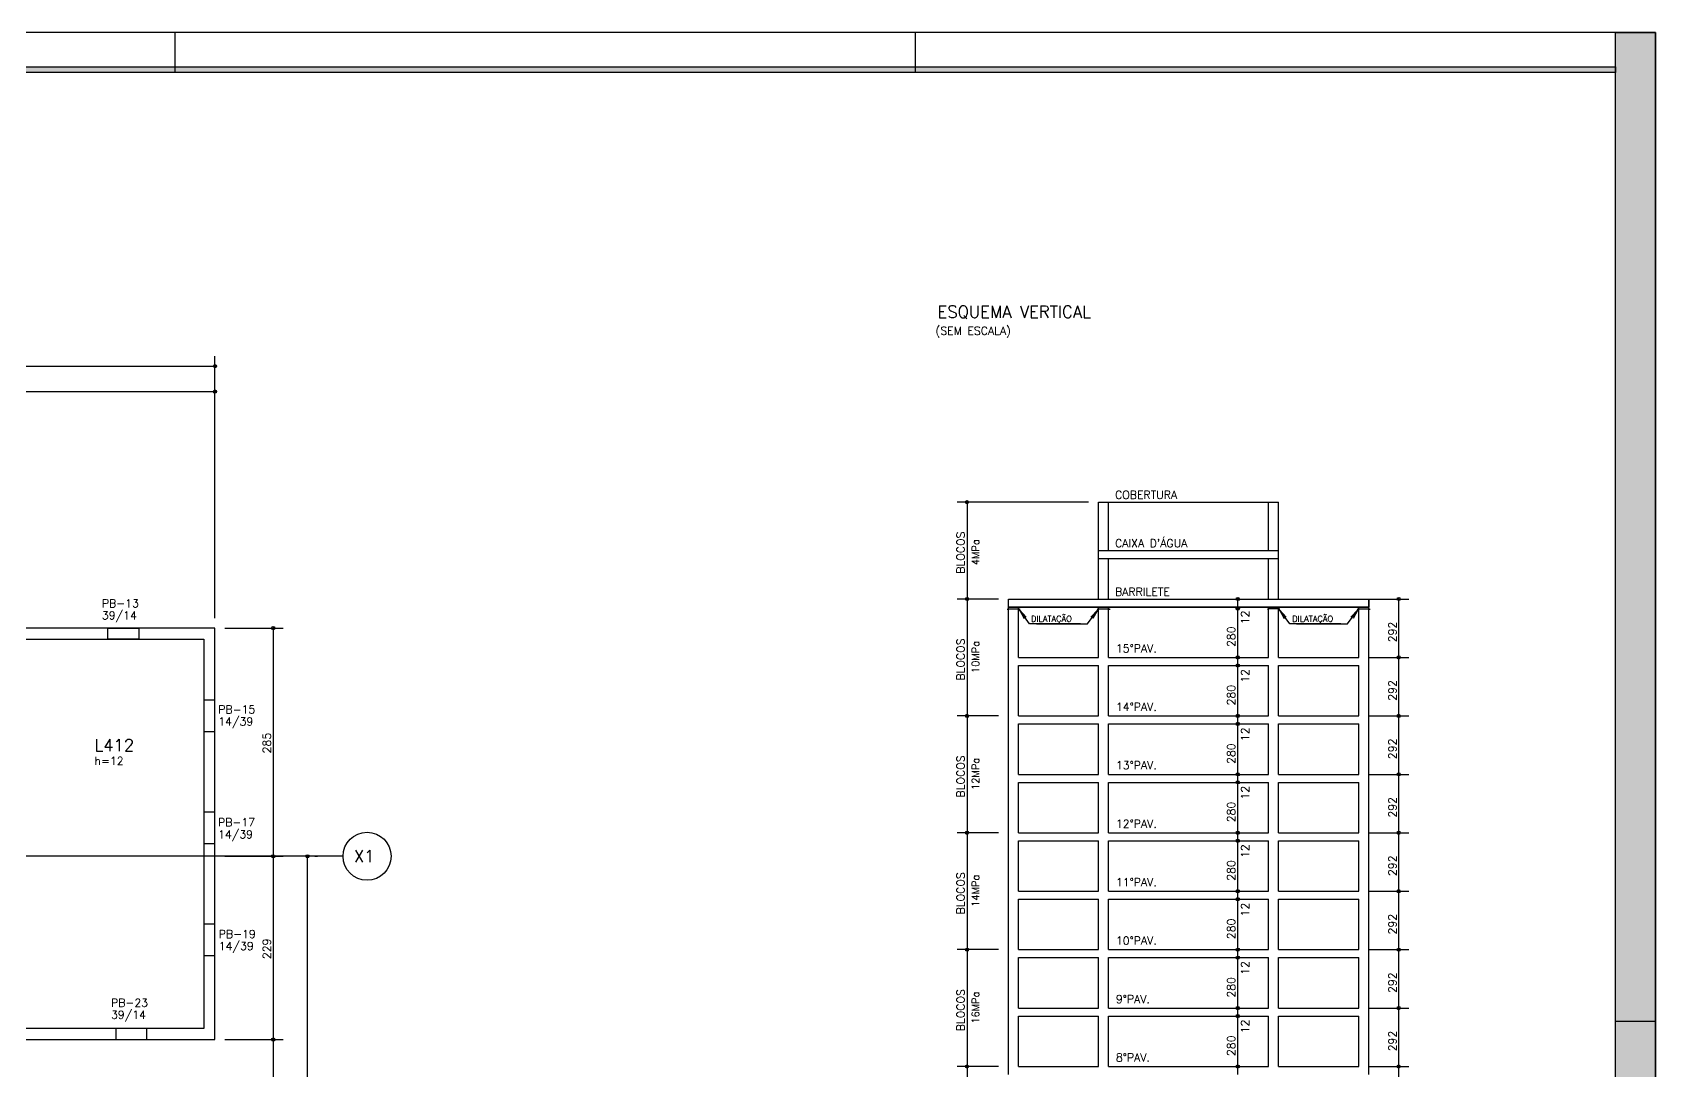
# Model space of a CAD drawing. Extents: x 182 to 6127, y -1204 to 3001.
# Drawn here: x 4099 to 6127, y 1704 to 3001 of the extents above; entities that cross this region are included whole.
import ezdxf

# ---------------------------------------------------------------- set-up
doc = ezdxf.new("R2010")
doc.units = 0
doc.header["$LTSCALE"] = 100
doc.header["$MEASUREMENT"] = 0
doc.layers.get('0').update_dxf_attribs({"color": 245, "linetype": 'CONTINUOUS'})
for name, color, linetype in [('01', 7, 'CONTINUOUS'), ('10', 7, 'CONTINUOUS'), ('12', 7, 'CONTINUOUS'), ('13', 7, 'CONTINUOUS'), ('16', 5, 'CONTINUOUS'), ('17', 5, 'CONTINUOUS'), ('18', 4, 'CONTINUOUS'), ('2', 7, 'CONTINUOUS'), ('221', 102, 'CONTINUOUS'), ('235', 7, 'CONTINUOUS'), ('30', 7, 'CONTINUOUS'), ('9', 3, 'CONTINUOUS')]:
    doc.layers.add(name, color=color, linetype=linetype)
doc.styles.get("Standard").update_dxf_attribs({"font": 'ROMANS.SHX'})

msp = doc.modelspace()

# ---------------------------------------------------------------- linework, layer by layer
for p, q in [((4276.530458, 3000.709975), (4276.530458, 2950.709975)), ((5201.530458, 3000.709975), (5201.530458, 2950.709975)), ((5430.608745, 2353.478085), (5430.608745, 2413.978088)), ((5430.608745, 2413.978088), (5443.10874, 2413.978088)), ((5443.10874, 2353.478052), (5443.10874, 2413.978088)), ((5443.10874, 2413.978088), (5643.10866, 2413.978088)), ((5643.10866, 2353.478052), (5643.10866, 2413.978088)), ((5643.10866, 2413.978088), (5655.608655, 2413.978088)), ((5655.608655, 2353.478052), (5655.608655, 2413.978088)), ((5430.608745, 2353.478088), (5430.608745, 2403.978092)), ((5443.10874, 2353.478055), (5443.10874, 2403.978092)), ((5643.10866, 2353.478055), (5643.10866, 2403.978092)), ((5655.608655, 2353.478055), (5655.608655, 2403.978092)), ((5430.608745, 2292.978085), (5430.608745, 2353.478088)), ((5430.608745, 2353.478088), (5655.608655, 2353.478088)), ((5655.608655, 2292.978052), (5655.608655, 2353.478088)), ((5430.608745, 2292.978088), (5430.608745, 2343.478092)), ((5430.608745, 2343.478092), (5655.608655, 2343.478092)), ((5443.10874, 2292.978052), (5443.10874, 2343.478092)), ((5443.10874, 2292.978055), (5443.10874, 2343.478092)), ((5540.760661, 2343.478092), (5643.10866, 2343.478092)), ((5540.760661, 2343.478092), (5643.10866, 2343.478092)), ((5540.760661, 2343.478092), (5643.10866, 2343.478092)), ((5540.760661, 2343.478092), (5643.10866, 2343.478092)), ((5540.760661, 2343.478092), (5643.10866, 2343.478092)), ((5643.10866, 2292.978055), (5643.10866, 2343.478092)), ((5643.10866, 2292.978052), (5643.10866, 2343.478089)), ((5655.608655, 2292.978055), (5655.608655, 2343.478092)), ((5318.10879, 2282.978195), (5318.10879, 2292.978191)), ((5318.10879, 2292.978088), (5768.10861, 2292.978088)), ((5318.10879, 2282.978092), (5318.10879, 2292.978088)), ((5768.10861, 2282.978195), (5768.10861, 2292.978191)), ((5768.10861, 2282.978092), (5768.10861, 2292.978088)), ((5318.10879, 2219.978191), (5318.10879, 2282.978195)), ((5318.10879, 2282.978092), (5443.10874, 2282.978092)), ((5318.10879, 2219.978088), (5318.10879, 2282.978092)), ((5330.608785, 2219.978191), (5330.608785, 2282.978195)), ((5330.608785, 2219.978088), (5330.608785, 2282.978092)), ((5430.608745, 2219.978191), (5430.608745, 2282.978195)), ((5430.608745, 2219.978191), (5430.608745, 2282.978195)), ((5430.608745, 2219.978088), (5430.608745, 2282.978092)), ((5430.608745, 2219.978088), (5430.608745, 2282.978092)), ((5443.10874, 2219.978191), (5443.10874, 2282.978195)), ((5443.10874, 2282.978092), (5643.10866, 2282.978092)), ((5443.10874, 2219.978088), (5443.10874, 2282.978092)), ((5643.10866, 2219.978191), (5643.10866, 2282.978195)), ((5643.10866, 2282.978092), (5768.10861, 2282.978092)), ((5643.10866, 2219.978088), (5643.10866, 2282.978092)), ((5655.608655, 2219.978191), (5655.608655, 2282.978195)), ((5655.608655, 2219.978191), (5655.608655, 2282.978195)), ((5655.608655, 2219.978088), (5655.608655, 2282.978092)), ((5655.608655, 2219.978088), (5655.608655, 2282.978092)), ((5755.608615, 2219.978191), (5755.608615, 2282.978195)), ((5755.608615, 2219.978088), (5755.608615, 2282.978092)), ((5768.10861, 2219.978191), (5768.10861, 2282.978195)), ((5768.10861, 2219.978088), (5768.10861, 2282.978092)), ((5318.10879, 2209.978092), (5318.10879, 2219.978088)), ((5330.608785, 2219.978088), (5430.608745, 2219.978088)), ((5443.10874, 2219.978088), (5643.10866, 2219.978088)), ((5655.608655, 2219.978088), (5755.608615, 2219.978088)), ((5768.10861, 2209.978092), (5768.10861, 2219.978088)), ((5318.10879, 2146.978088), (5318.10879, 2209.978092)), ((5330.608785, 2146.978088), (5330.608785, 2209.978092)), ((5330.608785, 2209.978092), (5430.608745, 2209.978092)), ((5430.608745, 2146.978088), (5430.608745, 2209.978092)), ((5430.608745, 2146.978088), (5430.608745, 2209.978092)), ((5443.10874, 2146.978088), (5443.10874, 2209.978092)), ((5443.10874, 2209.978092), (5643.10866, 2209.978092)), ((5643.10866, 2146.978088), (5643.10866, 2209.978092)), ((5655.608655, 2146.978088), (5655.608655, 2209.978092)), ((5655.608655, 2146.978088), (5655.608655, 2209.978092)), ((5655.608655, 2209.978092), (5755.608615, 2209.978092)), ((5755.608615, 2146.978088), (5755.608615, 2209.978092)), ((5768.10861, 2146.978088), (5768.10861, 2209.978092)), ((5318.10879, 2136.977988), (5318.10879, 2146.977984)), ((5318.10879, 2073.977984), (5318.10879, 2136.977988)), ((5330.608785, 2146.977984), (5430.608745, 2146.977984)), ((5330.608785, 2073.977984), (5330.608785, 2136.977988)), ((5330.608785, 2136.977988), (5430.608745, 2136.977988)), ((5430.608745, 2073.977984), (5430.608745, 2136.977988)), ((5430.608745, 2073.977984), (5430.608745, 2136.977988)), ((5443.10874, 2146.977984), (5643.10866, 2146.977984)), ((5443.10874, 2073.977984), (5443.10874, 2136.977988)), ((5443.10874, 2136.977988), (5643.10866, 2136.977988)), ((5643.10866, 2073.977984), (5643.10866, 2136.977988)), ((5655.608655, 2146.977984), (5755.608615, 2146.977984)), ((5655.608655, 2073.977984), (5655.608655, 2136.977988)), ((5655.608655, 2073.977984), (5655.608655, 2136.977988)), ((5655.608655, 2136.977988), (5755.608615, 2136.977988)), ((5755.608615, 2073.977984), (5755.608615, 2136.977988)), ((5768.10861, 2136.977988), (5768.10861, 2146.977984)), ((5768.10861, 2073.977984), (5768.10861, 2136.977988)), ((5318.10879, 2063.977885), (5318.10879, 2073.977881)), ((5330.608785, 2073.977881), (5430.608745, 2073.977881)), ((5443.10874, 2073.977881), (5643.10866, 2073.977881)), ((5655.608655, 2073.977881), (5755.608615, 2073.977881)), ((5768.10861, 2063.977885), (5768.10861, 2073.977881)), ((5318.10879, 2000.977881), (5318.10879, 2063.977885)), ((5330.608785, 2000.977881), (5330.608785, 2063.977885)), ((5330.608785, 2063.977885), (5430.608745, 2063.977885)), ((5430.608745, 2000.977881), (5430.608745, 2063.977885)), ((5430.608745, 2000.977881), (5430.608745, 2063.977885)), ((5443.10874, 2000.977881), (5443.10874, 2063.977885)), ((5443.10874, 2063.977885), (5643.10866, 2063.977885)), ((5643.10866, 2000.977881), (5643.10866, 2063.977885)), ((5655.608655, 2000.977881), (5655.608655, 2063.977885)), ((5655.608655, 2000.977881), (5655.608655, 2063.977885)), ((5655.608655, 2063.977885), (5755.608615, 2063.977885)), ((5755.608615, 2000.977881), (5755.608615, 2063.977885)), ((5768.10861, 2000.977881), (5768.10861, 2063.977885)), ((5318.10879, 1990.977782), (5318.10879, 2000.977778)), ((5318.10879, 1927.977778), (5318.10879, 1990.977782)), ((5330.608785, 2000.977778), (5430.608745, 2000.977778)), ((5330.608785, 1927.977778), (5330.608785, 1990.977782)), ((5330.608785, 1990.977782), (5430.608745, 1990.977782)), ((5430.608745, 1927.977778), (5430.608745, 1990.977782)), ((5430.608745, 1927.977778), (5430.608745, 1990.977782)), ((5443.10874, 2000.977778), (5643.10866, 2000.977778)), ((5443.10874, 1927.977778), (5443.10874, 1990.977782)), ((5443.10874, 1990.977782), (5643.10866, 1990.977782)), ((5643.10866, 1927.977778), (5643.10866, 1990.977782)), ((5655.608655, 2000.977778), (5755.608615, 2000.977778)), ((5655.608655, 1927.977778), (5655.608655, 1990.977782)), ((5655.608655, 1927.977778), (5655.608655, 1990.977782)), ((5655.608655, 1990.977782), (5755.608615, 1990.977782)), ((5755.608615, 1927.977778), (5755.608615, 1990.977782)), ((5768.10861, 1990.977782), (5768.10861, 2000.977778)), ((5768.10861, 1927.977778), (5768.10861, 1990.977782)), ((5318.10879, 1917.977679), (5318.10879, 1927.977675)), ((5330.608785, 1927.977675), (5430.608745, 1927.977675)), ((5443.10874, 1927.977675), (5643.10866, 1927.977675)), ((5655.608655, 1927.977675), (5755.608615, 1927.977675)), ((5768.10861, 1917.977679), (5768.10861, 1927.977675)), ((5318.10879, 1854.977675), (5318.10879, 1917.977679)), ((5330.608785, 1854.977675), (5330.608785, 1917.977679)), ((5330.608785, 1917.977679), (5430.608745, 1917.977679)), ((5430.608745, 1854.977675), (5430.608745, 1917.977679)), ((5430.608745, 1854.977675), (5430.608745, 1917.977679)), ((5443.10874, 1854.977675), (5443.10874, 1917.977679)), ((5443.10874, 1917.977679), (5643.10866, 1917.977679)), ((5643.10866, 1854.977675), (5643.10866, 1917.977679)), ((5655.608655, 1854.977675), (5655.608655, 1917.977679)), ((5655.608655, 1854.977675), (5655.608655, 1917.977679)), ((5655.608655, 1917.977679), (5755.608615, 1917.977679)), ((5755.608615, 1854.977675), (5755.608615, 1917.977679)), ((5768.10861, 1854.977675), (5768.10861, 1917.977679)), ((5318.10879, 1844.977575), (5318.10879, 1854.977571)), ((5330.608785, 1854.977571), (5430.608745, 1854.977571)), ((5443.10874, 1854.977571), (5643.10866, 1854.977571)), ((5655.608655, 1854.977571), (5755.608615, 1854.977571)), ((5768.10861, 1844.977575), (5768.10861, 1854.977571)), ((5318.10879, 1781.977571), (5318.10879, 1844.977575)), ((5330.608785, 1781.977571), (5330.608785, 1844.977575)), ((5330.608785, 1844.977575), (5430.608745, 1844.977575)), ((5430.608745, 1781.977571), (5430.608745, 1844.977575)), ((5430.608745, 1781.977571), (5430.608745, 1844.977575)), ((5443.10874, 1781.977571), (5443.10874, 1844.977575)), ((5443.10874, 1844.977575), (5643.10866, 1844.977575)), ((5643.10866, 1781.977571), (5643.10866, 1844.977575)), ((5655.608655, 1781.977571), (5655.608655, 1844.977575)), ((5655.608655, 1781.977571), (5655.608655, 1844.977575)), ((5655.608655, 1844.977575), (5755.608615, 1844.977575)), ((5755.608615, 1781.977571), (5755.608615, 1844.977575)), ((5768.10861, 1781.977571), (5768.10861, 1844.977575)), ((5318.10879, 1771.977472), (5318.10879, 1781.977468)), ((5318.10879, 1708.977468), (5318.10879, 1771.977472)), ((5330.608785, 1781.977468), (5430.608745, 1781.977468)), ((5330.608785, 1708.977468), (5330.608785, 1771.977472)), ((5330.608785, 1771.977472), (5430.608745, 1771.977472)), ((5430.608745, 1708.977468), (5430.608745, 1771.977472)), ((5430.608745, 1708.977468), (5430.608745, 1771.977472)), ((5443.10874, 1781.977468), (5643.10866, 1781.977468)), ((5443.10874, 1708.977468), (5443.10874, 1771.977472)), ((5443.10874, 1771.977472), (5643.10866, 1771.977472)), ((5643.10866, 1708.977468), (5643.10866, 1771.977472)), ((5655.608655, 1781.977468), (5755.608615, 1781.977468)), ((5655.608655, 1708.977468), (5655.608655, 1771.977472)), ((5655.608655, 1708.977468), (5655.608655, 1771.977472)), ((5655.608655, 1771.977472), (5755.608615, 1771.977472)), ((5755.608615, 1708.977468), (5755.608615, 1771.977472)), ((5768.10861, 1771.977472), (5768.10861, 1781.977468)), ((5768.10861, 1708.977468), (5768.10861, 1771.977472)), ((6076.530458, 1765.709975), (6126.530458, 1765.709975)), ((5318.10879, 1698.977369), (5318.10879, 1708.977365)), ((5330.608785, 1708.977365), (5430.608745, 1708.977365)), ((5443.10874, 1708.977365), (5643.10866, 1708.977365)), ((5655.608655, 1708.977365), (5755.608615, 1708.977365)), ((5768.10861, 1698.977369), (5768.10861, 1708.977365))]:
    msp.add_line(p, q)
for points in [[(181.530458, -1204.290025), (6126.530458, -1204.290025), (6126.530458, 3000.709975), (181.530458, 3000.709975), (181.530458, -1204.290025)], [(6076.530458, 3000.709975), (6126.530458, 3000.709975), (6126.530458, -1204.290025), (6076.530458, -1204.290025), (6076.530458, 3000.709975)], [(6076.530458, -1154.290025), (6076.530458, -1161.290025), (299.530458, -1161.290025), (299.530458, 2957.709975), (6076.530458, 2957.709975), (6076.530458, 2950.709975), (306.530458, 2950.709975), (306.530458, -1154.290025), (6076.530458, -1154.290025)], [(306.530458, -1154.290025), (6076.530458, -1154.290025), (6076.530458, 2950.709975), (306.530458, 2950.709975), (306.530458, -1154.290025)]]:
    msp.add_lwpolyline(points)
for points in [[(306.530458, 2950.709975), (299.530458, 2957.709975), (6076.530458, 2957.709975)], [(306.530458, 2950.709975), (6076.530458, 2957.709975), (6076.530458, 2950.709975)]]:
    msp.add_solid(points)
at = {"layer": '01'}
for points in [[(4326.595874, 1742.626464), (4326.595874, 2256.626464), (3571.595874, 2256.626464)], [(4032.595874, 1982.626464), (4046.595874, 1982.626464), (4046.595874, 2242.626464), (4312.595874, 2242.626464), (4312.595874, 1756.626464), (3886.595874, 1756.626464), (3886.595874, 1891.626464), (3557.595874, 1891.626464), (3557.595874, 1691.626464), (3227.595874, 1691.626464), (3227.595874, 1611.626464), (3126.595874, 1611.626464), (3126.595874, 2242.626464), (3892.595874, 2242.626464), (3892.595874, 1982.626464), (3906.595874, 1982.626464), (3906.595874, 2242.626464), (4032.595874, 2242.626464), (4032.595874, 1982.626464)], [(3981.595867, 1742.626464), (4326.595874, 1742.626464)]]:
    msp.add_lwpolyline(points, dxfattribs=at)
at = {"layer": '17'}
for points in [[(5317.108785, 2279.555646), (5317.108785, 2280.555646), (5331.608785, 2280.555646), (5331.608785, 2279.555646)], [(5429.60874, 2279.555646), (5429.60874, 2280.555646), (5444.10874, 2280.555646), (5444.10874, 2279.555646)], [(5656.60866, 2279.555646), (5656.60866, 2280.555646), (5642.10866, 2280.555646), (5642.10866, 2279.555646)], [(5754.60861, 2279.555646), (5754.60861, 2280.555646), (5769.10861, 2280.555646), (5769.10861, 2279.555646)]]:
    msp.add_lwpolyline(points, dxfattribs=at)
at = {"layer": '18'}
msp.add_line((4486.595874, 1971.626464), (482.595874, 1971.626464), dxfattribs=at)
msp.add_circle((4516.595874, 1971.626464), 30, dxfattribs=at)
at = {"layer": '2'}
for points in [[(4192.595874, 2256.626464), (4231.595874, 2256.626464), (4231.595874, 2242.626464), (4192.595874, 2242.626464), (4192.595874, 2256.626464)], [(4312.595874, 2166.626464), (4312.595874, 2127.626464), (4326.595874, 2127.626464), (4326.595874, 2166.626464), (4312.595874, 2166.626464)], [(4312.595874, 2026.626464), (4312.595874, 1987.626464), (4326.595874, 1987.626464), (4326.595874, 2026.626464), (4312.595874, 2026.626464)], [(4312.595874, 1886.626464), (4312.595874, 1847.626464), (4326.595874, 1847.626464), (4326.595874, 1886.626464), (4312.595874, 1886.626464)], [(4241.595874, 1756.626464), (4202.595874, 1756.626464), (4202.595874, 1742.626464), (4241.595874, 1742.626464), (4241.595874, 1756.626464)]]:
    msp.add_lwpolyline(points, dxfattribs=at)
at = {"layer": '221', "color": 11, "linetype": 'Continuous'}
for p, q in [((4326.595874, 2281.626464), (4326.595874, 2596.36242)), ((3326.595874, 2583.86242), (4326.595874, 2583.86242)), ((4326.595874, 2269.126464), (4326.595874, 2564.600662)), ((3571.596, 2552.100662), (4326.595874, 2552.100662)), ((5418.108745, 2413.978088), (5253.750938, 2413.978088)), ((5266.250938, 2413.978088), (5266.250938, 2292.97757)), ((5305.608785, 2292.977778), (5253.750938, 2292.977778)), ((5305.60879, 2292.97757), (5253.750938, 2292.97757)), ((5266.250938, 2292.977778), (5266.250938, 2146.97757)), ((4339.095874, 2256.626464), (4411.892236, 2256.626464)), ((4399.392236, 2256.626464), (4399.392236, 1971.626464)), ((5305.608785, 2146.977675), (5253.750938, 2146.977675)), ((5305.60879, 2146.97757), (5253.750938, 2146.97757)), ((5266.250938, 2146.977675), (5266.250938, 2000.977467)), ((5305.608785, 2000.977571), (5253.750938, 2000.977571)), ((5305.60879, 2000.977467), (5253.750938, 2000.977467)), ((5266.250938, 2000.977571), (5266.250938, 1854.977364)), ((4339.095874, 1971.626464), (4411.892236, 1971.626464)), ((4339.095874, 1971.626464), (4411.892236, 1971.626464)), ((4399.392236, 1971.626464), (4399.392236, 1742.626464)), ((4442.150259, 1237.626464), (4442.150259, 1971.626464)), ((4451.164326, 1971.626464), (4454.650259, 1971.626464)), ((5305.608785, 1854.977468), (5253.750938, 1854.977468)), ((5305.60879, 1854.977364), (5253.750938, 1854.977364)), ((5266.250938, 1854.977468), (5266.250938, 1708.977261)), ((4339.095874, 1742.626464), (4411.892236, 1742.626464)), ((4339.095874, 1742.626464), (4411.892236, 1742.626464)), ((4399.392236, 1742.626464), (4399.392236, 1466.626464)), ((5305.608785, 1708.977365), (5253.750938, 1708.977365)), ((5305.60879, 1708.977261), (5253.750938, 1708.977261)), ((5266.250938, 1708.977365), (5266.250938, 1562.977158))]:
    msp.add_line(p, q, dxfattribs=at)
at = {"layer": '221'}
for p, q in [((5604.552236, 2280.978115), (5604.552236, 2292.978111)), ((5604.552236, 2282.978092), (5604.552236, 2292.978088)), ((5768.10861, 2292.978111), (5817.60861, 2292.978111)), ((5768.10861, 2292.978111), (5817.60861, 2292.978111)), ((5768.10861, 2292.978088), (5817.60861, 2292.978088)), ((5789.180246, 2292.978294), (5818.10861, 2292.978294)), ((5789.180246, 2292.978191), (5818.10861, 2292.978191)), ((5789.180246, 2292.978088), (5818.10861, 2292.978088)), ((5805.60861, 2219.978088), (5805.60861, 2292.978088)), ((5604.552236, 2280.978117), (5604.552236, 2290.978113)), ((5604.552236, 2219.978088), (5604.552236, 2282.978092)), ((5604.552236, 2209.978092), (5604.552236, 2219.978088)), ((5768.10861, 2219.978088), (5817.60861, 2219.978088)), ((5789.180246, 2219.978191), (5818.10861, 2219.978191)), ((5789.180246, 2219.978088), (5818.10861, 2219.978088)), ((5805.60861, 2219.978191), (5805.60861, 2219.978088)), ((5805.60861, 2146.978088), (5805.60861, 2219.978088)), ((5604.552236, 2146.978088), (5604.552236, 2209.978092)), ((5604.552236, 2136.977988), (5604.552236, 2146.977984)), ((5604.552236, 2073.977984), (5604.552236, 2136.977988)), ((5768.10861, 2146.977984), (5817.60861, 2146.977984)), ((5789.180246, 2146.978088), (5818.10861, 2146.978088)), ((5789.180246, 2146.977984), (5818.10861, 2146.977984)), ((5805.60861, 2073.977984), (5805.60861, 2146.977984)), ((5604.552236, 2063.977885), (5604.552236, 2073.977881)), ((5768.10861, 2073.977881), (5817.60861, 2073.977881)), ((5789.180246, 2073.977984), (5818.10861, 2073.977984)), ((5789.180246, 2073.977881), (5818.10861, 2073.977881)), ((5805.60861, 2000.977881), (5805.60861, 2073.977881)), ((5604.552236, 2000.977881), (5604.552236, 2063.977885)), ((5604.552236, 1990.977782), (5604.552236, 2000.977778)), ((5604.552236, 1927.977778), (5604.552236, 1990.977782)), ((5768.10861, 2000.977778), (5817.60861, 2000.977778)), ((5789.180246, 2000.977881), (5818.10861, 2000.977881)), ((5789.180246, 2000.977778), (5818.10861, 2000.977778)), ((5805.60861, 1927.977778), (5805.60861, 2000.977778)), ((5604.552236, 1917.977679), (5604.552236, 1927.977675)), ((5768.10861, 1927.977675), (5817.60861, 1927.977675)), ((5789.180246, 1927.977778), (5818.10861, 1927.977778)), ((5789.180246, 1927.977675), (5818.10861, 1927.977675)), ((5805.60861, 1854.977675), (5805.60861, 1927.977675)), ((5604.552236, 1854.977675), (5604.552236, 1917.977679)), ((5604.552236, 1844.977575), (5604.552236, 1854.977571)), ((5768.10861, 1854.977571), (5817.60861, 1854.977571)), ((5789.180246, 1854.977675), (5818.10861, 1854.977675)), ((5789.180246, 1854.977571), (5818.10861, 1854.977571)), ((5805.60861, 1781.977571), (5805.60861, 1854.977571)), ((5604.552236, 1781.977571), (5604.552236, 1844.977575)), ((5604.552236, 1771.977472), (5604.552236, 1781.977468)), ((5604.552236, 1708.977468), (5604.552236, 1771.977472)), ((5768.10861, 1781.977468), (5817.60861, 1781.977468)), ((5789.180246, 1781.977571), (5818.10861, 1781.977571)), ((5789.180246, 1781.977468), (5818.10861, 1781.977468)), ((5805.60861, 1708.977468), (5805.60861, 1781.977468)), ((5604.552236, 1698.977369), (5604.552236, 1708.977365)), ((5768.10861, 1708.977365), (5817.60861, 1708.977365)), ((5789.180246, 1708.977468), (5818.10861, 1708.977468)), ((5789.180246, 1708.977365), (5818.10861, 1708.977365)), ((5805.60861, 1635.977365), (5805.60861, 1708.977365))]:
    msp.add_line(p, q, dxfattribs=at)
for points in [[(5408.209983, 2261.796587), (5344.507317, 2261.796587), (5331.608785, 2279.555646), (5340.211821, 2270.48714), (5331.608785, 2279.555646), (5337.571577, 2268.569513)], [(5353.007548, 2261.796587), (5416.710214, 2261.796587), (5429.608745, 2279.555646), (5421.00571, 2270.48714), (5429.608745, 2279.555646), (5423.645953, 2268.569513)], [(5733.209858, 2261.796587), (5669.507192, 2261.796587), (5656.60866, 2279.555646), (5665.211696, 2270.48714), (5656.60866, 2279.555646), (5662.571452, 2268.569513)], [(5678.007418, 2261.796587), (5741.710084, 2261.796587), (5754.608615, 2279.555646), (5746.00558, 2270.48714), (5754.608615, 2279.555646), (5748.645823, 2268.569513)]]:
    msp.add_lwpolyline(points, dxfattribs=at)
at = {"layer": '221', "color": 11, "linetype": 'Continuous'}
for centre, radius in [((4326.595874, 2583.86242), 2), ((4326.595874, 2583.86242), 1), ((4326.595874, 2552.100662), 2), ((4326.595874, 2552.100662), 1), ((5266.250938, 2413.978088), 2), ((5266.250938, 2413.978088), 1), ((5266.250938, 2292.977778), 2), ((5266.250938, 2292.97757), 2), ((5266.250938, 2292.977778), 1), ((5266.250938, 2292.97757), 1), ((4399.392236, 2256.626464), 2), ((4399.392236, 2256.626464), 1), ((5266.250938, 2146.977675), 2), ((5266.250938, 2146.97757), 2), ((5266.250938, 2146.977675), 1), ((5266.250938, 2146.97757), 1), ((5266.250938, 2000.977571), 2), ((5266.250938, 2000.977467), 2), ((5266.250938, 2000.977571), 1), ((5266.250938, 2000.977467), 1), ((4399.392236, 1971.626464), 2), ((4399.392236, 1971.626464), 2), ((4399.392236, 1971.626464), 1), ((4399.392236, 1971.626464), 1), ((4442.150259, 1971.626464), 2), ((4442.150259, 1971.626464), 1), ((5266.250938, 1854.977468), 2), ((5266.250938, 1854.977364), 2), ((5266.250938, 1854.977468), 1), ((5266.250938, 1854.977364), 1), ((4399.392236, 1742.626464), 2), ((4399.392236, 1742.626464), 2), ((4399.392236, 1742.626464), 1), ((4399.392236, 1742.626464), 1), ((5266.250938, 1708.977365), 2), ((5266.250938, 1708.977261), 2), ((5266.250938, 1708.977365), 1), ((5266.250938, 1708.977261), 1)]:
    msp.add_circle(centre, radius, dxfattribs=at)
at = {"layer": '221'}
for centre, radius in [((5604.552236, 2292.978112), 2), ((5604.552236, 2292.978112), 2), ((5604.552236, 2292.978112), 2), ((5604.552236, 2292.978111), 2), ((5604.552236, 2292.978111), 2), ((5604.552236, 2292.978111), 2), ((5604.552236, 2292.978088), 2), ((5604.552236, 2292.978112), 1), ((5604.552236, 2292.978112), 1), ((5604.552236, 2292.978112), 1), ((5604.552236, 2292.978111), 1), ((5604.552236, 2292.978111), 1), ((5604.552236, 2292.978111), 1), ((5604.552236, 2292.978088), 1), ((5805.60861, 2292.978191), 2), ((5805.60861, 2292.978191), 2), ((5805.60861, 2292.978191), 2), ((5805.60861, 2292.978191), 2), ((5805.60861, 2292.978191), 2), ((5805.60861, 2292.978191), 2), ((5805.60861, 2292.978191), 2), ((5805.60861, 2292.978191), 2), ((5805.60861, 2292.978191), 2), ((5805.60861, 2292.978111), 2), ((5805.60861, 2292.978111), 2), ((5805.60861, 2292.978111), 2), ((5805.60861, 2292.978111), 2), ((5805.60861, 2292.978088), 2), ((5805.60861, 2292.978088), 2), ((5805.60861, 2292.978088), 2), ((5805.60861, 2292.978088), 2), ((5805.60861, 2292.978088), 2), ((5805.60861, 2292.978088), 2), ((5805.60861, 2292.978088), 2), ((5805.60861, 2292.978088), 2), ((5805.60861, 2292.978088), 2), ((5805.60861, 2292.978088), 2), ((5805.60861, 2292.978191), 1), ((5805.60861, 2292.978191), 1), ((5805.60861, 2292.978191), 1), ((5805.60861, 2292.978191), 1), ((5805.60861, 2292.978191), 1), ((5805.60861, 2292.978191), 1), ((5805.60861, 2292.978191), 1), ((5805.60861, 2292.978191), 1), ((5805.60861, 2292.978191), 1), ((5805.60861, 2292.978111), 1), ((5805.60861, 2292.978111), 1), ((5805.60861, 2292.978111), 1), ((5805.60861, 2292.978111), 1), ((5805.60861, 2292.978088), 1), ((5805.60861, 2292.978088), 1), ((5805.60861, 2292.978088), 1), ((5805.60861, 2292.978088), 1), ((5805.60861, 2292.978088), 1), ((5805.60861, 2292.978088), 1), ((5805.60861, 2292.978088), 1), ((5805.60861, 2292.978088), 1), ((5805.60861, 2292.978088), 1), ((5805.60861, 2292.978088), 1), ((5604.552236, 2280.978117), 2), ((5604.552236, 2280.978117), 2), ((5604.552236, 2280.978115), 2), ((5604.552236, 2280.978115), 2), ((5604.552236, 2280.978117), 1), ((5604.552236, 2280.978117), 1), ((5604.552236, 2280.978115), 1), ((5604.552236, 2280.978115), 1), ((5604.552236, 2219.978088), 2), ((5604.552236, 2209.978092), 2), ((5604.552236, 2209.978092), 2), ((5604.552236, 2219.978088), 1), ((5604.552236, 2209.978092), 1), ((5604.552236, 2209.978092), 1), ((5805.60861, 2219.978088), 2), ((5805.60861, 2219.978088), 2), ((5805.60861, 2219.978088), 2), ((5805.60861, 2219.978088), 2), ((5805.60861, 2219.978088), 2), ((5805.60861, 2219.978088), 2), ((5805.60861, 2219.978088), 2), ((5805.60861, 2219.978088), 2), ((5805.60861, 2219.978088), 2), ((5805.60861, 2219.978088), 2), ((5805.60861, 2219.978088), 1), ((5805.60861, 2219.978088), 1), ((5805.60861, 2219.978088), 1), ((5805.60861, 2219.978088), 1), ((5805.60861, 2219.978088), 1), ((5805.60861, 2219.978088), 1), ((5805.60861, 2219.978088), 1), ((5805.60861, 2219.978088), 1), ((5805.60861, 2219.978088), 1), ((5805.60861, 2219.978088), 1), ((5604.552236, 2146.977984), 2), ((5604.552236, 2136.977988), 2), ((5604.552236, 2136.977988), 2), ((5604.552236, 2146.977984), 1), ((5604.552236, 2136.977988), 1), ((5604.552236, 2136.977988), 1), ((5805.60861, 2146.977984), 2), ((5805.60861, 2146.977984), 2), ((5805.60861, 2146.977984), 2), ((5805.60861, 2146.977984), 2), ((5805.60861, 2146.977984), 2), ((5805.60861, 2146.977984), 2), ((5805.60861, 2146.977984), 2), ((5805.60861, 2146.977984), 2), ((5805.60861, 2146.977984), 2), ((5805.60861, 2146.977984), 2), ((5805.60861, 2146.977984), 1), ((5805.60861, 2146.977984), 1), ((5805.60861, 2146.977984), 1), ((5805.60861, 2146.977984), 1), ((5805.60861, 2146.977984), 1), ((5805.60861, 2146.977984), 1), ((5805.60861, 2146.977984), 1), ((5805.60861, 2146.977984), 1), ((5805.60861, 2146.977984), 1), ((5805.60861, 2146.977984), 1), ((5604.552236, 2073.977881), 2), ((5604.552236, 2073.977881), 1), ((5805.60861, 2073.977881), 2), ((5805.60861, 2073.977881), 2), ((5805.60861, 2073.977881), 2), ((5805.60861, 2073.977881), 2), ((5805.60861, 2073.977881), 2), ((5805.60861, 2073.977881), 2), ((5805.60861, 2073.977881), 2), ((5805.60861, 2073.977881), 2), ((5805.60861, 2073.977881), 2), ((5805.60861, 2073.977881), 2), ((5805.60861, 2073.977881), 1), ((5805.60861, 2073.977881), 1), ((5805.60861, 2073.977881), 1), ((5805.60861, 2073.977881), 1), ((5805.60861, 2073.977881), 1), ((5805.60861, 2073.977881), 1), ((5805.60861, 2073.977881), 1), ((5805.60861, 2073.977881), 1), ((5805.60861, 2073.977881), 1), ((5805.60861, 2073.977881), 1), ((5604.552236, 2063.977885), 2), ((5604.552236, 2063.977885), 2), ((5604.552236, 2063.977885), 1), ((5604.552236, 2063.977885), 1), ((5604.552236, 2000.977778), 2), ((5604.552236, 1990.977782), 2), ((5604.552236, 1990.977782), 2), ((5604.552236, 2000.977778), 1), ((5604.552236, 1990.977782), 1), ((5604.552236, 1990.977782), 1), ((5805.60861, 2000.977778), 2), ((5805.60861, 2000.977778), 2), ((5805.60861, 2000.977778), 2), ((5805.60861, 2000.977778), 2), ((5805.60861, 2000.977778), 2), ((5805.60861, 2000.977778), 2), ((5805.60861, 2000.977778), 2), ((5805.60861, 2000.977778), 2), ((5805.60861, 2000.977778), 2), ((5805.60861, 2000.977778), 2), ((5805.60861, 2000.977778), 1), ((5805.60861, 2000.977778), 1), ((5805.60861, 2000.977778), 1), ((5805.60861, 2000.977778), 1), ((5805.60861, 2000.977778), 1), ((5805.60861, 2000.977778), 1), ((5805.60861, 2000.977778), 1), ((5805.60861, 2000.977778), 1), ((5805.60861, 2000.977778), 1), ((5805.60861, 2000.977778), 1), ((5604.552236, 1927.977675), 2), ((5604.552236, 1927.977675), 1), ((5805.60861, 1927.977675), 2), ((5805.60861, 1927.977675), 2), ((5805.60861, 1927.977675), 2), ((5805.60861, 1927.977675), 2), ((5805.60861, 1927.977675), 2), ((5805.60861, 1927.977675), 2), ((5805.60861, 1927.977675), 2), ((5805.60861, 1927.977675), 2), ((5805.60861, 1927.977675), 2), ((5805.60861, 1927.977675), 2), ((5805.60861, 1927.977675), 1), ((5805.60861, 1927.977675), 1), ((5805.60861, 1927.977675), 1), ((5805.60861, 1927.977675), 1), ((5805.60861, 1927.977675), 1), ((5805.60861, 1927.977675), 1), ((5805.60861, 1927.977675), 1), ((5805.60861, 1927.977675), 1), ((5805.60861, 1927.977675), 1), ((5805.60861, 1927.977675), 1), ((5604.552236, 1917.977679), 2), ((5604.552236, 1917.977679), 2), ((5604.552236, 1917.977679), 1), ((5604.552236, 1917.977679), 1), ((5604.552236, 1854.977571), 2), ((5604.552236, 1844.977575), 2), ((5604.552236, 1844.977575), 2), ((5604.552236, 1854.977571), 1), ((5604.552236, 1844.977575), 1), ((5604.552236, 1844.977575), 1), ((5805.60861, 1854.977571), 2), ((5805.60861, 1854.977571), 2), ((5805.60861, 1854.977571), 2), ((5805.60861, 1854.977571), 2), ((5805.60861, 1854.977571), 2), ((5805.60861, 1854.977571), 2), ((5805.60861, 1854.977571), 2), ((5805.60861, 1854.977571), 2), ((5805.60861, 1854.977571), 2), ((5805.60861, 1854.977571), 2), ((5805.60861, 1854.977571), 1), ((5805.60861, 1854.977571), 1), ((5805.60861, 1854.977571), 1), ((5805.60861, 1854.977571), 1), ((5805.60861, 1854.977571), 1), ((5805.60861, 1854.977571), 1), ((5805.60861, 1854.977571), 1), ((5805.60861, 1854.977571), 1), ((5805.60861, 1854.977571), 1), ((5805.60861, 1854.977571), 1), ((5604.552236, 1781.977468), 2), ((5604.552236, 1771.977472), 2), ((5604.552236, 1771.977472), 2), ((5604.552236, 1781.977468), 1), ((5604.552236, 1771.977472), 1), ((5604.552236, 1771.977472), 1), ((5805.60861, 1781.977468), 2), ((5805.60861, 1781.977468), 2), ((5805.60861, 1781.977468), 2), ((5805.60861, 1781.977468), 2), ((5805.60861, 1781.977468), 2), ((5805.60861, 1781.977468), 2), ((5805.60861, 1781.977468), 2), ((5805.60861, 1781.977468), 2), ((5805.60861, 1781.977468), 2), ((5805.60861, 1781.977468), 2), ((5805.60861, 1781.977468), 1), ((5805.60861, 1781.977468), 1), ((5805.60861, 1781.977468), 1), ((5805.60861, 1781.977468), 1), ((5805.60861, 1781.977468), 1), ((5805.60861, 1781.977468), 1), ((5805.60861, 1781.977468), 1), ((5805.60861, 1781.977468), 1), ((5805.60861, 1781.977468), 1), ((5805.60861, 1781.977468), 1), ((5604.552236, 1708.977365), 2), ((5604.552236, 1708.977365), 1), ((5805.60861, 1708.977365), 2), ((5805.60861, 1708.977365), 2), ((5805.60861, 1708.977365), 2), ((5805.60861, 1708.977365), 2), ((5805.60861, 1708.977365), 2), ((5805.60861, 1708.977365), 2), ((5805.60861, 1708.977365), 2), ((5805.60861, 1708.977365), 2), ((5805.60861, 1708.977365), 2), ((5805.60861, 1708.977365), 2), ((5805.60861, 1708.977365), 1), ((5805.60861, 1708.977365), 1), ((5805.60861, 1708.977365), 1), ((5805.60861, 1708.977365), 1), ((5805.60861, 1708.977365), 1), ((5805.60861, 1708.977365), 1), ((5805.60861, 1708.977365), 1), ((5805.60861, 1708.977365), 1), ((5805.60861, 1708.977365), 1), ((5805.60861, 1708.977365), 1)]:
    msp.add_circle(centre, radius, dxfattribs=at)
at = {"layer": '235'}
for points in [[(6076.530458, 3000.709975), (6126.530458, 3000.709975), (6126.530458, 3000.709975)], [(6076.530458, 3000.709975), (6126.530458, 3000.709975), (6126.530458, -1204.290025)], [(6076.530458, 3000.709975), (6126.530458, -1204.290025), (6126.530458, -1204.290025)], [(6076.530458, 3000.709975), (6126.530458, -1204.290025), (6076.530458, -1204.290025)], [(6076.530458, 3000.709975), (6076.530458, -1204.290025), (6076.530458, -1204.290025)], [(6076.530458, 3000.709975), (6076.530458, -1204.290025), (6076.530458, 3000.709975)]]:
    msp.add_solid(points, dxfattribs=at)
at = {"layer": '30'}
msp.add_lwpolyline([(5768.108821, 2282.979641), (5318.109001, 2282.979641), (5318.109001, 2292.979637), (5768.108821, 2292.979637), (5768.108821, 2282.979641)], dxfattribs=at)

# ---------------------------------------------------------------- texts
for s, height, p in [('(SEM ESCALA)', 9.989996, (5226.876639, 2623.078154)), ('COBERTURA', 10, (5451.150543, 2418.106089)), ("CAIXA D'ÁGUA", 10, (5451.150543, 2357.606089)), ('BARRILETE', 10, (5451.150543, 2297.106053)), ('15%%dPAV.', 10, (5452.27513, 2226.24253)), ('14%%dPAV.', 10, (5452.27513, 2153.242427)), ('13%%dPAV.', 10, (5452.27513, 2080.242323)), ('12%%dPAV.', 10, (5452.27513, 2007.24222)), ('11%%dPAV.', 10, (5452.27513, 1934.242117)), ('10%%dPAV.', 10, (5452.27513, 1861.242014)), ('9%%dPAV.', 10, (5452.27513, 1788.241911)), ('8%%dPAV.', 10, (5452.27513, 1715.241807))]:
    msp.add_text(s, height=height).set_placement(p)
at = {"layer": '10', "linetype": 'Continuous'}
msp.add_text('L412', height=15, dxfattribs=at).set_placement((4176.01126, 2102.722759))
at = {"layer": '12', "linetype": 'Continuous'}
for s, p in [('39/14', (4185.225987, 2267.5634)), ('14/39', (4330.684511, 2135.053138)), ('14/39', (4330.40197, 1994.028031)), ('14/39', (4331.286643, 1854.520371)), ('39/14', (4196.641672, 1768.65399))]:
    msp.add_text(s, height=10, dxfattribs=at).set_placement(p)
at = {"layer": '13', "linetype": 'Continuous'}
msp.add_text('h=12', height=10, dxfattribs=at).set_placement((4176.01126, 2085.722759))
at = {"layer": '16'}
msp.add_text('ESQUEMA VERTICAL', height=15, dxfattribs=at).set_placement((5229.393862, 2644.35178))
at = {"layer": '18'}
msp.add_text('X1', height=15, rotation=360, dxfattribs=at).set_placement((4500.111736, 1964.127814))
at = {"layer": '221', "color": 11, "linetype": 'Continuous'}
for s, p in [('BLOCOS', (5263.250938, 2324.477829)), ('BLOCOS', (5263.250938, 2190.977674)), ('285', (4396.392236, 2100.126464)), ('BLOCOS', (5263.250938, 2044.977571)), ('BLOCOS', (5263.250938, 1898.977468)), ('229', (4396.392236, 1843.126464)), ('BLOCOS', (5263.250938, 1752.977365))]:
    msp.add_text(s, height=10, rotation=90, dxfattribs=at).set_placement(p)
at = {"layer": '221', "color": 11}
for s, p in [(' 4MPa', (5281.370824, 2329.019652)), ('10MPa', (5281.370824, 2200.475113)), ('12MPa', (5281.370824, 2054.475009)), ('14MPa', (5281.370824, 1908.474906)), ('16MPa', (5281.370824, 1762.474803))]:
    msp.add_text(s, height=9, rotation=90, dxfattribs=at).set_placement(p)
at = {"layer": '221'}
for s, height, rotation, p in [('DILATAÇÃO', 7.5, 360, (5346.147352, 2264.60651)), ('12', 10, 90, (5618.593228, 2261.44998)), ('280', 10, 90, (5601.277548, 2233.02433)), ('292', 10, 90, (5802.779629, 2238.922648)), ('12', 10, 90, (5618.593228, 2188.44998)), ('292', 10, 90, (5802.779629, 2165.922648)), ('280', 10, 90, (5601.277548, 2160.02433)), ('12', 10, 90, (5618.593228, 2115.449877)), ('280', 10, 90, (5601.277548, 2087.024227)), ('292', 10, 90, (5802.779629, 2092.922544)), ('12', 10, 90, (5618.593228, 2042.449773)), ('280', 10, 90, (5601.277548, 2014.024124)), ('292', 10, 90, (5802.779629, 2019.922441)), ('12', 10, 90, (5618.593228, 1969.44967)), ('292', 10, 90, (5802.779629, 1946.922338)), ('280', 10, 90, (5601.277548, 1941.024021)), ('12', 10, 90, (5618.593228, 1896.449567)), ('280', 10, 90, (5601.277548, 1868.023918)), ('292', 10, 90, (5802.779629, 1873.922235)), ('12', 10, 90, (5618.593228, 1823.449464)), ('292', 10, 90, (5802.779629, 1800.922131)), ('280', 10, 90, (5601.277548, 1795.023814)), ('12', 10, 90, (5618.593228, 1750.44936)), ('280', 10, 90, (5601.277548, 1722.023711)), ('292', 10, 90, (5802.779629, 1727.922028))]:
    msp.add_text(s, height=height, rotation=rotation, dxfattribs=at).set_placement(p)
msp.add_text('DILATAÇÃO', height=7.5, dxfattribs=at).set_placement((5672.570049, 2264.60651))
at = {"layer": '9', "linetype": 'Continuous'}
for s, p in [('PB-13', (4185.225987, 2282.5634)), ('PB-15', (4330.684511, 2150.053138)), ('PB-17', (4330.40197, 2009.028031)), ('PB-19', (4331.286643, 1869.520371)), ('PB-23', (4196.641672, 1783.65399))]:
    msp.add_text(s, height=10, dxfattribs=at).set_placement(p)

doc.saveas('drawing.dxf')
